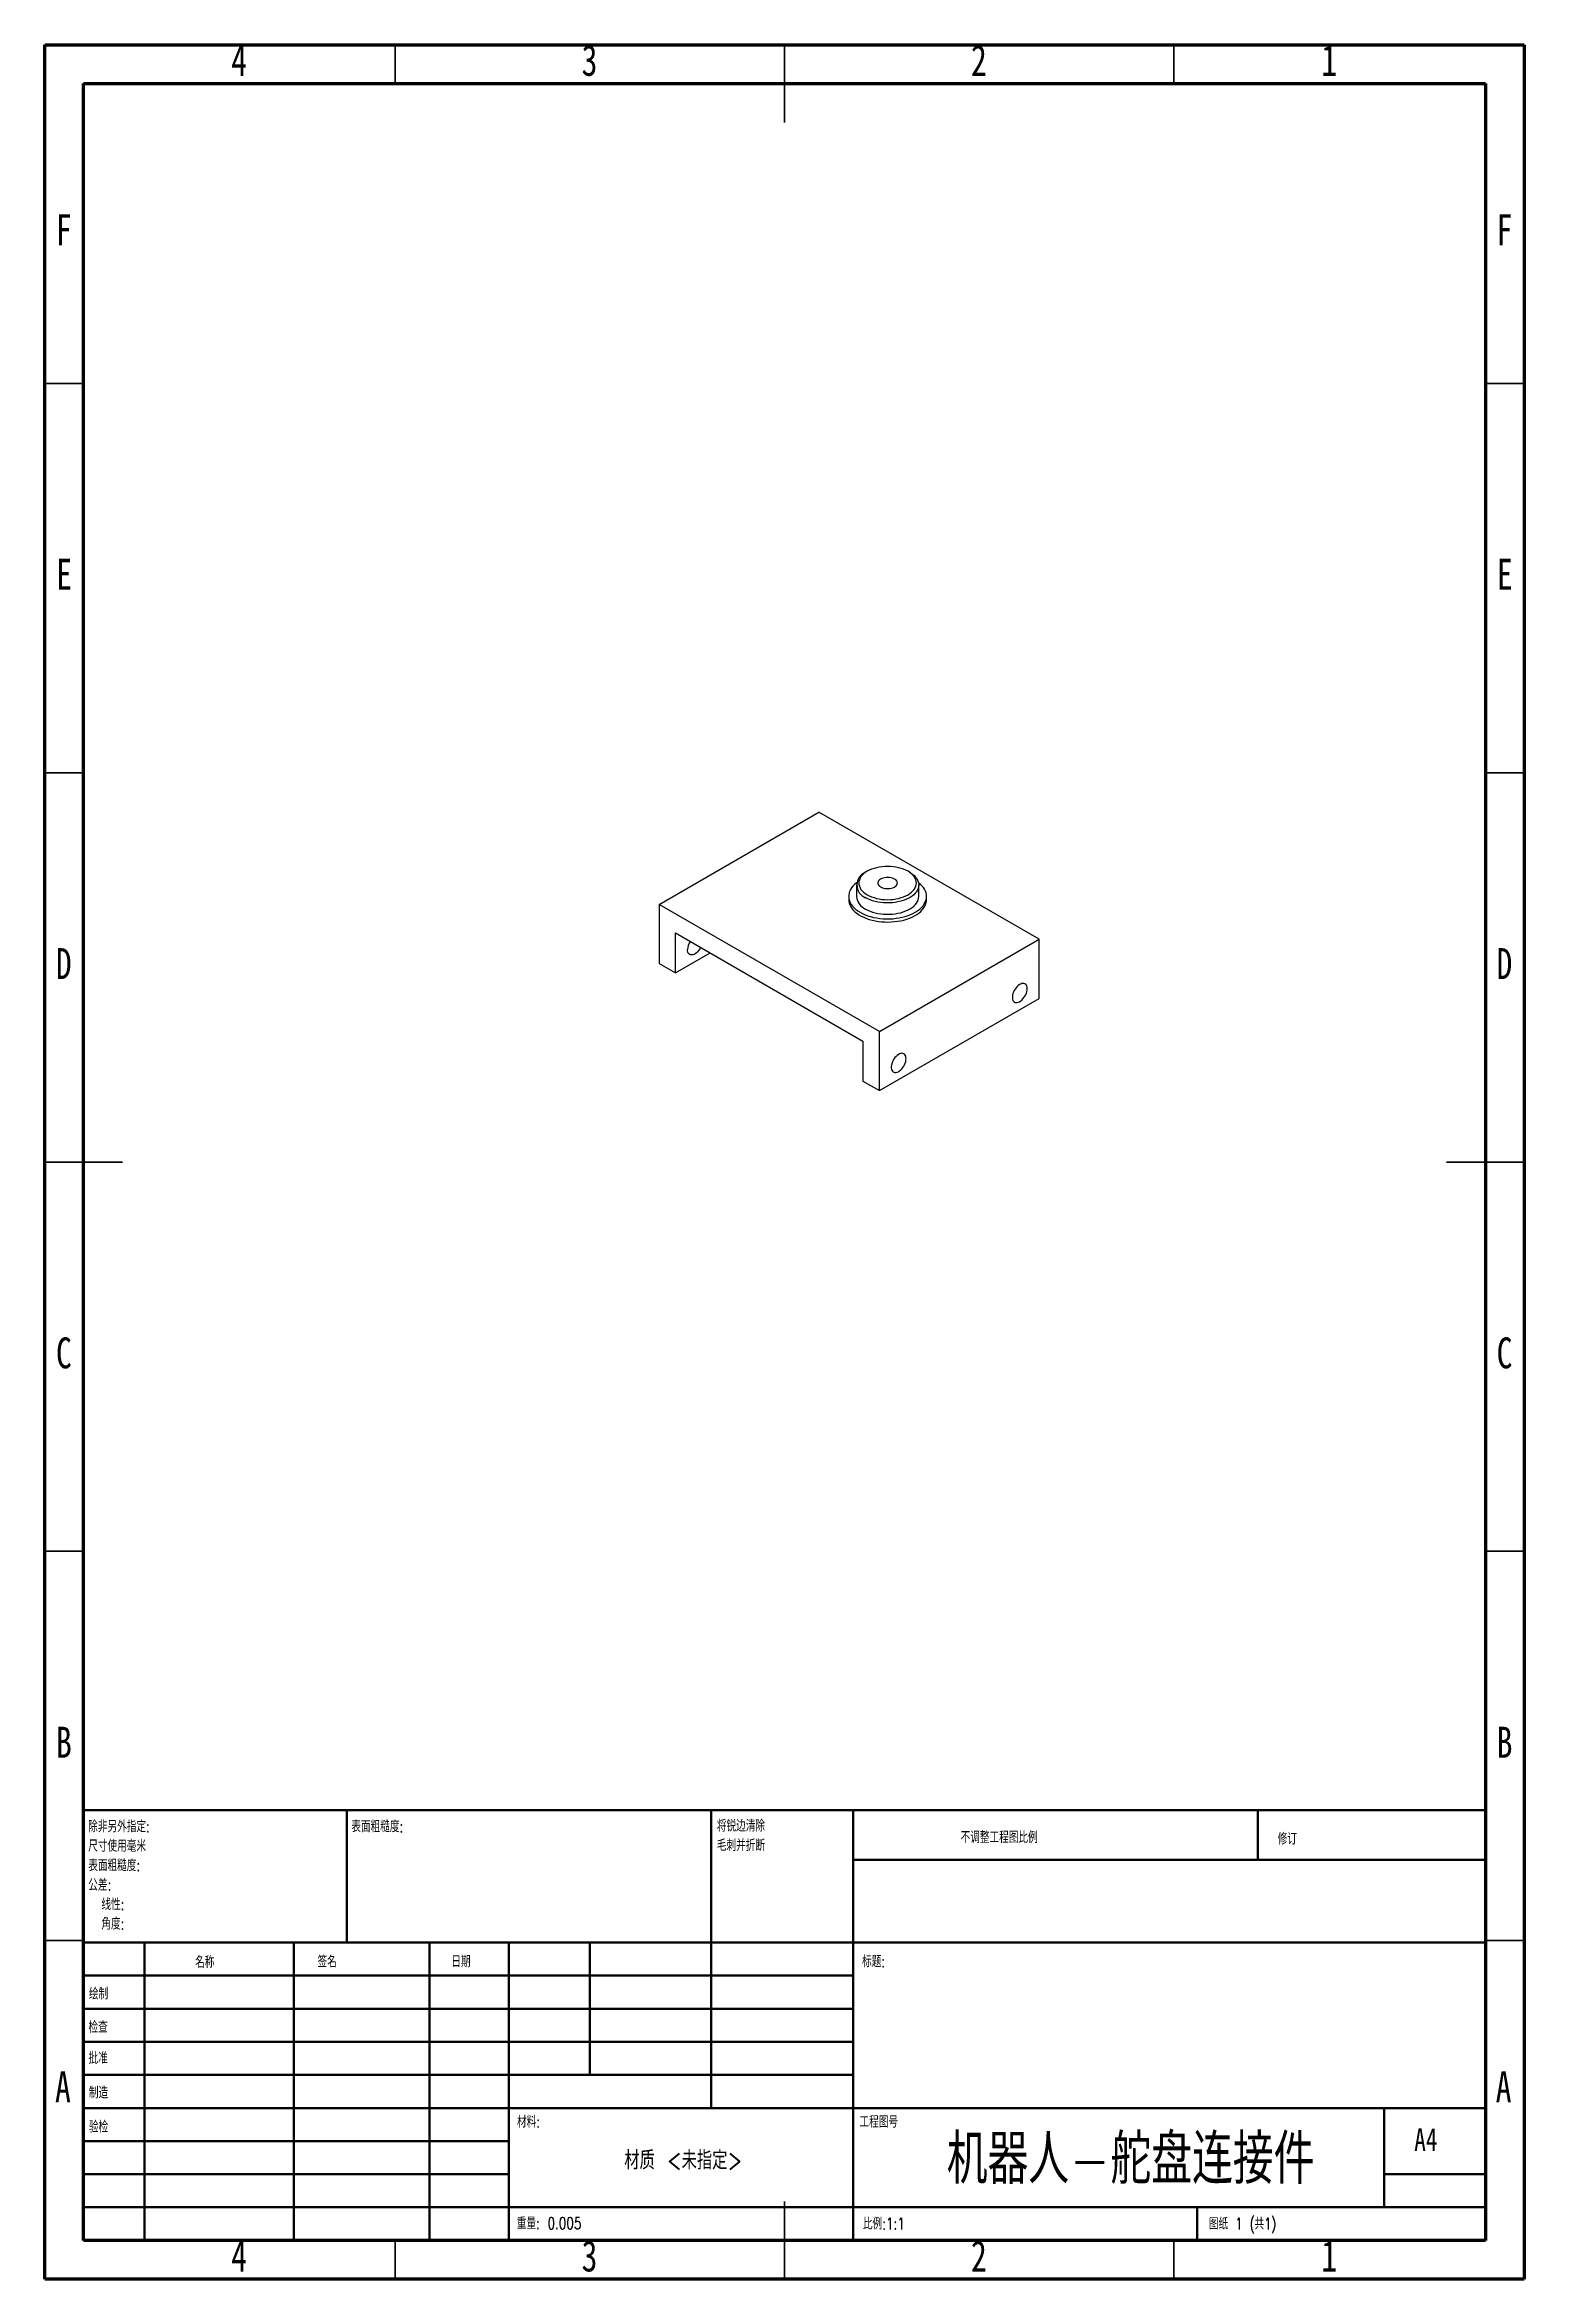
# Model space of a CAD drawing. Header units: millimetres. Extents: x 15 to 205, y 5 to 292.
import ezdxf

# ---------------------------------------------------------------- set-up
doc = ezdxf.new("R2010")
doc.units = ezdxf.units.MM
doc.styles.add('SLDTEXTSTYLE0', font='TXT', dxfattribs={"width": 0.75})
doc.styles.add('SLDTEXTSTYLE1', font='TXT', dxfattribs={"width": 0.75, "bigfont": 'bigfont'})
doc.styles.add('SLDTEXTSTYLE2', font='TXT', dxfattribs={"width": 0.694444, "bigfont": 'bigfont'})

# ---------------------------------------------------------------- blocks, each defined once
blk = doc.blocks.new('SW_NOTE_0')
at = {"color": 0, "linetype": 'Continuous', "lineweight": 0, "char_height": 1.5, "attachment_point": 1, "style": 'SLDTEXTSTYLE1'}
for s, insert in [('\\M+18F9C\\M+194F1另\\M+18A4F\\M+18E77\\M+192E8:', (0, 1.93)), ('\\M+18EDA\\M+190A1\\M+18E67\\M+19770\\M+19F7C\\M+195C4', (0, -0.57)), ('\\M+1955C\\M+196CA\\M+19165糙\\M+19378:', (0, -3.07)), ('\\M+18CF6\\M+18DB7:', (0, -5.57)), ('线\\M+190AB:', (1.69, -8.07)), ('\\M+18A70\\M+19378:', (1.69, -10.57))]:
    blk.add_mtext(s, dxfattribs=dict(at, insert=insert))
blk = doc.blocks.new('SW_NOTE_1')
at = {"color": 0, "linetype": 'Continuous', "lineweight": 0, "char_height": 1.5, "attachment_point": 1, "style": 'SLDTEXTSTYLE1'}
for s, insert in [('\\M+18FAB锐边\\M+190B4\\M+18F9C', (0, 1.93)), ('\\M+196D1\\M+18E68\\M+19BF3\\M+190DC\\M+19266', (0, -0.57))]:
    blk.add_mtext(s, dxfattribs=dict(at, insert=insert))

msp = doc.modelspace()

# ---------------------------------------------------------------- linework, layer by layer
at = {"color": 7, "linetype": 'Continuous', "lineweight": 70}
for p, q in [((15, 5), (15, 292)), ((15, 292), (205, 292)), ((205, 292), (205, 5)), ((20, 10), (20, 287)), ((20, 287), (200, 287)), ((200, 287), (200, 10)), ((200, 10), (20, 10)), ((205, 5), (15, 5))]:
    msp.add_line(p, q, dxfattribs=at)
at = {"color": 7, "linetype": 'Continuous', "lineweight": 35}
for p, q in [((60, 287), (60, 292)), ((110, 292), (110, 282)), ((110, 287), (110, 292)), ((160, 287), (160, 292)), ((20, 248.5), (15, 248.5)), ((200, 248.5), (205, 248.5)), ((20, 198.5), (15, 198.5)), ((200, 198.5), (205, 198.5)), ((15, 148.5), (25, 148.5)), ((20, 148.5), (15, 148.5)), ((205, 148.5), (195, 148.5)), ((200, 148.5), (205, 148.5)), ((20, 98.5), (15, 98.5)), ((200, 98.5), (205, 98.5)), ((20, 48.5), (15, 48.5)), ((200, 48.5), (205, 48.5)), ((110, 5), (110, 15)), ((60, 10), (60, 5)), ((110, 10), (110, 5)), ((160, 10), (160, 5))]:
    msp.add_line(p, q, dxfattribs=at)
at = {"color": 7, "linetype": 'Continuous', "lineweight": 25}
for p, q in [((93.89, 181.59), (114.4, 193.43)), ((142.69, 177.1), (114.4, 193.43)), ((119.24, 184.08), (119.24, 182.61)), ((120.62, 185.84), (120.41, 185.72)), ((126.07, 185.72), (125.86, 185.84)), ((127.24, 182.61), (127.24, 184.08)), ((122.18, 165.27), (93.89, 181.59)), ((93.89, 181.59), (93.89, 174)), ((118.24, 182.61), (118.24, 182.21)), ((128.24, 182.21), (128.24, 182.61)), ((96.02, 177.92), (120.06, 164.04)), ((96.02, 172.78), (96.02, 177.92)), ((96.02, 172.78), (100.47, 175.35)), ((122.18, 165.27), (142.69, 177.1)), ((142.69, 169.51), (142.69, 177.1)), ((93.89, 174), (96.02, 172.78)), ((122.18, 157.67), (142.69, 169.51)), ((120.06, 164.04), (120.06, 158.9)), ((122.18, 157.67), (122.18, 165.27)), ((120.06, 158.9), (122.18, 157.67))]:
    msp.add_line(p, q, dxfattribs=at)
at = {"color": 7, "linetype": 'Continuous', "lineweight": 50}
for p, q in [((20, 65.25), (200, 65.25)), ((20, 65.25), (20, 10)), ((53.8, 48.25), (53.8, 65.25)), ((100.6, 65.25), (100.6, 27)), ((118.8, 65.25), (118.8, 10)), ((170.8, 58.88), (170.8, 65.25)), ((200, 58.88), (118.8, 58.88)), ((200, 48.25), (20, 48.25)), ((27.8, 48.25), (27.8, 10)), ((46.99, 48.25), (46.99, 10)), ((64.4, 48.25), (64.4, 10)), ((74.6, 10), (74.6, 48.25)), ((85, 31.25), (85, 48.25)), ((118.8, 44), (20, 44)), ((118.8, 39.75), (20, 39.75)), ((118.8, 35.5), (20, 35.5)), ((118.8, 31.25), (20, 31.25)), ((74.6, 27), (20, 27)), ((74.6, 27), (200, 27)), ((187, 14.25), (187, 27)), ((74.6, 22.75), (20, 22.75)), ((74.6, 18.5), (20, 18.5)), ((200, 18.5), (187, 18.5)), ((20, 14.25), (200, 14.25)), ((163, 10), (163, 14.25))]:
    msp.add_line(p, q, dxfattribs=at)
at = {"color": 7, "linetype": 'Continuous', "lineweight": 25, "flags": 128}
for points in [[(119.27, 184.37), (119.23, 184.34), (118.99, 184.14), (118.78, 183.92), (118.61, 183.7), (118.47, 183.48), (118.36, 183.24), (118.29, 183.01), (118.25, 182.77), (118.24, 182.52), (118.27, 182.28), (118.34, 182.04), (118.44, 181.81), (118.57, 181.58), (118.74, 181.36), (118.94, 181.14), (119.16, 180.94), (119.42, 180.75), (119.7, 180.57)], [(120.62, 182.82), (120.89, 182.68), (121.18, 182.55), (121.5, 182.45), (121.82, 182.36), (122.17, 182.28), (122.52, 182.23), (122.88, 182.2), (123.24, 182.19), (123.6, 182.2), (123.96, 182.23), (124.31, 182.28), (124.66, 182.36), (124.98, 182.45), (125.3, 182.55), (125.59, 182.68), (125.86, 182.82), (126.1, 182.97), (126.32, 183.14), (126.5, 183.32), (126.66, 183.51), (126.78, 183.71), (126.87, 183.91), (126.92, 184.12), (126.94, 184.33), (126.92, 184.54), (126.87, 184.75), (126.78, 184.95), (126.66, 185.15), (126.5, 185.34), (126.32, 185.52), (126.1, 185.68), (125.86, 185.84), (125.59, 185.98), (125.3, 186.1), (124.98, 186.21), (124.66, 186.3), (124.31, 186.37), (123.96, 186.42), (123.6, 186.45), (123.24, 186.46), (122.88, 186.45), (122.52, 186.42), (122.17, 186.37), (121.82, 186.3), (121.5, 186.21), (121.18, 186.1), (120.89, 185.98), (120.62, 185.84), (120.38, 185.68), (120.16, 185.52), (119.98, 185.34), (119.82, 185.15), (119.7, 184.95), (119.61, 184.75), (119.56, 184.54), (119.54, 184.33), (119.56, 184.12), (119.61, 183.91), (119.7, 183.71), (119.82, 183.51), (119.98, 183.32), (120.16, 183.14), (120.38, 182.97), (120.62, 182.82)], [(119.7, 180.57), (120.01, 180.41), (120.34, 180.26), (120.69, 180.13), (121.06, 180.02), (121.45, 179.92), (121.84, 179.84), (122.25, 179.78), (122.66, 179.75), (123.08, 179.73), (123.5, 179.73), (123.92, 179.75), (124.33, 179.8), (124.73, 179.86), (125.13, 179.94), (125.51, 180.04), (125.87, 180.16), (126.22, 180.3), (126.55, 180.45), (126.85, 180.62), (127.13, 180.8), (127.37, 180.99), (127.6, 181.2), (127.79, 181.41), (127.94, 181.64), (128.07, 181.87), (128.16, 182.1), (128.22, 182.34), (128.24, 182.58), (128.23, 182.83), (128.18, 183.07), (128.1, 183.3), (127.98, 183.53), (127.83, 183.76), (127.65, 183.98), (127.43, 184.19), (127.21, 184.37)], [(126.07, 185.72), (126.2, 185.64), (126.44, 185.47), (126.65, 185.29), (126.83, 185.1), (126.98, 184.9), (127.1, 184.7), (127.18, 184.49), (127.23, 184.27), (127.24, 184.06), (127.22, 183.84), (127.16, 183.63), (127.07, 183.42), (126.94, 183.21), (126.79, 183.02), (126.6, 182.83), (126.38, 182.65), (126.13, 182.49), (125.86, 182.34), (125.57, 182.21), (125.25, 182.09), (124.92, 181.99), (124.57, 181.91), (124.21, 181.84), (123.85, 181.8), (123.47, 181.78), (123.1, 181.78), (122.73, 181.79), (122.36, 181.83), (121.99, 181.89), (121.64, 181.97), (121.31, 182.06), (120.99, 182.18), (120.69, 182.31), (120.41, 182.45)], [(122.36, 183.82), (122.52, 183.74), (122.7, 183.68), (122.9, 183.63), (123.11, 183.61), (123.32, 183.61), (123.53, 183.63), (123.73, 183.67), (123.92, 183.72), (124.09, 183.8), (124.23, 183.89), (124.34, 183.99), (124.43, 184.1), (124.48, 184.22), (124.49, 184.34), (124.47, 184.47), (124.41, 184.58), (124.32, 184.69), (124.2, 184.79), (124.05, 184.88), (123.87, 184.95), (123.68, 185), (123.48, 185.04), (123.27, 185.05), (123.05, 185.04), (122.85, 185.01), (122.65, 184.97), (122.48, 184.9), (122.32, 184.82), (122.19, 184.72), (122.09, 184.61), (122.02, 184.5), (121.99, 184.37), (122, 184.25), (122.04, 184.13), (122.11, 184.02), (122.22, 183.91), (122.36, 183.82)], [(118.24, 182.21), (118.25, 181.99), (118.3, 181.75), (118.38, 181.52), (118.5, 181.29), (118.65, 181.06), (118.83, 180.84), (119.05, 180.63), (119.29, 180.44), (119.56, 180.25), (119.86, 180.08), (120.18, 179.93), (120.52, 179.79), (120.88, 179.66), (121.25, 179.56), (121.64, 179.47), (122.05, 179.4), (122.46, 179.36), (122.87, 179.33), (123.29, 179.32), (123.71, 179.33), (124.13, 179.37), (124.53, 179.42), (124.93, 179.49), (125.32, 179.58), (125.69, 179.69), (126.05, 179.82), (126.39, 179.96), (126.7, 180.12), (126.99, 180.3), (127.25, 180.48), (127.49, 180.68), (127.69, 180.9), (127.87, 181.12), (128.01, 181.34), (128.12, 181.58), (128.19, 181.81), (128.23, 182.05), (128.24, 182.21)], [(120.41, 180.98), (120.69, 180.84), (120.99, 180.71), (121.31, 180.59), (121.64, 180.5), (121.99, 180.42), (122.36, 180.36), (122.73, 180.32), (123.1, 180.31), (123.47, 180.31), (123.85, 180.33), (124.21, 180.37), (124.57, 180.44), (124.92, 180.52), (125.25, 180.62), (125.57, 180.74), (125.86, 180.87), (126.13, 181.02), (126.38, 181.18), (126.6, 181.36), (126.79, 181.55), (126.94, 181.74), (127.07, 181.95), (127.16, 182.16), (127.22, 182.37), (127.24, 182.59), (127.24, 182.61)], [(99.23, 176.06), (99.21, 176.01), (99.09, 175.82), (98.97, 175.65), (98.83, 175.49), (98.68, 175.36), (98.53, 175.25), (98.38, 175.17), (98.23, 175.11), (98.08, 175.09), (97.95, 175.11), (97.83, 175.15), (97.73, 175.22), (97.65, 175.33), (97.59, 175.46), (97.55, 175.61), (97.54, 175.78)], [(141.16, 170.75), (141.15, 170.92), (141.12, 171.08), (141.06, 171.2), (140.97, 171.31), (140.87, 171.38), (140.75, 171.42), (140.62, 171.44), (140.48, 171.42), (140.33, 171.36), (140.17, 171.28), (140.02, 171.17), (139.87, 171.04), (139.73, 170.88), (139.61, 170.71), (139.5, 170.52), (139.4, 170.33), (139.33, 170.13), (139.28, 169.93), (139.26, 169.74), (139.26, 169.57), (139.28, 169.4), (139.33, 169.26), (139.4, 169.15), (139.5, 169.06), (139.61, 169), (139.73, 168.97), (139.87, 168.98), (140.02, 169.01), (140.17, 169.08), (140.33, 169.18), (140.48, 169.3), (140.62, 169.44), (140.75, 169.61), (140.87, 169.79), (140.97, 169.98), (141.06, 170.18), (141.12, 170.38), (141.15, 170.57), (141.16, 170.75)], [(125.61, 161.77), (125.6, 161.94), (125.56, 162.1), (125.5, 162.22), (125.42, 162.33), (125.32, 162.4), (125.2, 162.44), (125.06, 162.46), (124.92, 162.44), (124.77, 162.38), (124.62, 162.3), (124.46, 162.19), (124.32, 162.06), (124.18, 161.9), (124.05, 161.73), (123.94, 161.54), (123.85, 161.35), (123.78, 161.15), (123.73, 160.95), (123.7, 160.76), (123.7, 160.59), (123.73, 160.42), (123.78, 160.28), (123.85, 160.17), (123.94, 160.08), (124.05, 160.02), (124.18, 159.99), (124.32, 160), (124.46, 160.03), (124.62, 160.1), (124.77, 160.2), (124.92, 160.32), (125.06, 160.46), (125.2, 160.63), (125.32, 160.81), (125.42, 161), (125.5, 161.2), (125.56, 161.4), (125.6, 161.59), (125.61, 161.77)]]:
    msp.add_lwpolyline(points, dxfattribs=at)
at = {"color": 7, "linetype": 'Continuous', "lineweight": 25}
for centre, radius, start, end in [((121.04, 184.08), 1.75, 111.1386, 248.8776), ((121.23, 182.81), 2, 185.5818, 245.7383), ((99.55, 175.69), 2.01, 145.4092, 177.6851)]:
    msp.add_arc(centre, radius, start, end, dxfattribs=at)

# ---------------------------------------------------------------- block references
at = {"color": 7, "linetype": 'Continuous', "lineweight": 0}
for name, p in [('SW_NOTE_0', (20.59, 61.99)), ('SW_NOTE_1', (101.31, 62.07))]:
    msp.add_blockref(name, p, dxfattribs=at)

# ---------------------------------------------------------------- texts
for s, insert, char_height, attachment_point, style in [('4', (39.96, 291.97), 3.97, 2, 'SLDTEXTSTYLE0'), ('3', (84.96, 291.97), 3.97, 2, 'SLDTEXTSTYLE0'), ('2', (134.96, 291.97), 3.97, 2, 'SLDTEXTSTYLE0'), ('1', (179.96, 291.97), 3.97, 2, 'SLDTEXTSTYLE0'), ('F', (17.46, 270.22), 3.97, 2, 'SLDTEXTSTYLE0'), ('F', (202.46, 270.22), 3.97, 2, 'SLDTEXTSTYLE0'), ('E', (17.51, 225.97), 3.97, 2, 'SLDTEXTSTYLE0'), ('E', (202.51, 225.97), 3.97, 2, 'SLDTEXTSTYLE0'), ('D', (17.45, 175.97), 3.97, 2, 'SLDTEXTSTYLE0'), ('D', (202.45, 175.97), 3.97, 2, 'SLDTEXTSTYLE0'), ('C', (17.46, 125.97), 3.97, 2, 'SLDTEXTSTYLE0'), ('C', (202.46, 125.97), 3.97, 2, 'SLDTEXTSTYLE0'), ('B', (17.47, 75.97), 3.97, 2, 'SLDTEXTSTYLE0'), ('B', (202.47, 75.97), 3.97, 2, 'SLDTEXTSTYLE0'), ('\\M+1955C\\M+196CA\\M+19165糙\\M+19378:', (54.37, 63.92), 1.5, 1, 'SLDTEXTSTYLE1'), ('\\M+19573调\\M+190AE\\M+18D48\\M+192F6图\\M+194E4\\M+197E1', (132.61, 62.53), 1.5, 1, 'SLDTEXTSTYLE1'), ('\\M+18F43订', (173.33, 62.33), 1.5, 1, 'SLDTEXTSTYLE1'), ('\\M+196BC\\M+18FCC', (34.32, 46.5), 1.5, 1, 'SLDTEXTSTYLE1'), ('签\\M+196BC', (50.03, 46.56), 1.5, 1, 'SLDTEXTSTYLE1'), ('\\M+193FA\\M+18AFA', (67.21, 46.58), 1.5, 1, 'SLDTEXTSTYLE1'), ('标题:', (119.96, 46.58), 1.5, 1, 'SLDTEXTSTYLE1'), ('绘\\M+190A7', (20.68, 42.43), 1.5, 1, 'SLDTEXTSTYLE1'), ('检查', (20.62, 38.15), 1.5, 1, 'SLDTEXTSTYLE1'), ('A', (17.34, 31.72), 3.97, 2, 'SLDTEXTSTYLE0'), ('\\M+194E1\\M+18F79', (20.62, 34.18), 1.5, 1, 'SLDTEXTSTYLE1'), ('A', (202.34, 31.72), 3.97, 2, 'SLDTEXTSTYLE0'), ('\\M+190A7\\M+191A2', (20.68, 29.73), 1.5, 1, 'SLDTEXTSTYLE1'), ('\\M+18DDE\\M+197BF:', (75.65, 25.99), 1.5, 1, 'SLDTEXTSTYLE1'), ('\\M+18D48\\M+192F6图\\M+18D86', (119.63, 25.99), 1.5, 1, 'SLDTEXTSTYLE1'), ('验检', (20.68, 25.35), 1.5, 1, 'SLDTEXTSTYLE1'), ('\\M+18AF7\\M+18AED\\M+1906C-\\M+191C7盘连\\M+190DA\\M+18C8F', (154.44, 23.61), 6.35, 2, 'SLDTEXTSTYLE1'), ('A4', (190.87, 24.41), 2.91, 1, 'SLDTEXTSTYLE0'), ('\\M+18DDE质 <\\M+196A2\\M+18E77\\M+192E8>', (96.97, 21.49), 2.3813, 2, 'SLDTEXTSTYLE1'), ('\\M+18F64\\M+197CA: 0.005', (75.62, 12.95), 1.4986, 1, 'SLDTEXTSTYLE1'), ('\\M+194E4\\M+197E1:1:1', (120.07, 12.9), 1.5, 1, 'SLDTEXTSTYLE1'), ('图纸 1 (\\M+18BA41)', (164.48, 12.9), 1.5, 1, 'SLDTEXTSTYLE2'), ('4', (39.96, 9.97), 3.97, 2, 'SLDTEXTSTYLE0'), ('3', (84.96, 9.97), 3.97, 2, 'SLDTEXTSTYLE0'), ('2', (134.96, 9.97), 3.97, 2, 'SLDTEXTSTYLE0'), ('1', (179.96, 9.97), 3.97, 2, 'SLDTEXTSTYLE0')]:
    msp.add_mtext(s, dxfattribs=dict(at, insert=insert, char_height=char_height, attachment_point=attachment_point, style=style))

doc.saveas('drawing.dxf')
